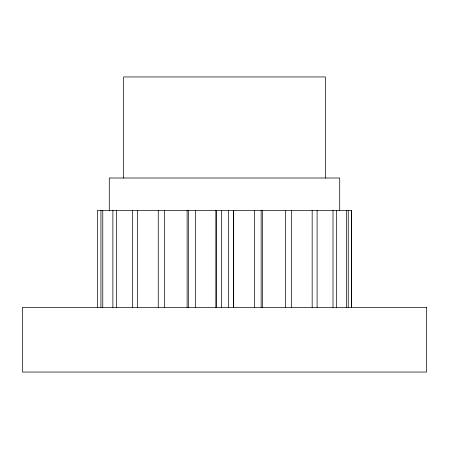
<?xml version="1.0" encoding="UTF-8"?>
<svg xmlns="http://www.w3.org/2000/svg" width="449" height="449" viewBox="0 0 449 449"><rect width="100%" height="100%" fill="white"/><g stroke="black" fill="none" stroke-linecap="round" stroke-linejoin="round"><path stroke-width="0.67" d="M351.589 307.374L351.589 210.351L97.411 210.351L97.427 307.374M351.573 210.351L351.573 307.374M348.244 210.351L348.244 307.374M346.454 210.351L346.454 307.374M339.713 210.351L339.713 178.012L109.287 178.012L109.287 210.351M336.486 210.351L336.486 307.374M333.006 210.351L333.006 307.374M325.418 178.012L325.418 76.947L123.582 76.947L123.582 178.012M317.101 210.351L317.101 307.374M312.167 210.351L312.167 307.374M291.401 210.351L291.401 307.374M285.351 210.351L285.351 307.374M262.558 210.351L262.558 307.374M261.138 210.351L261.138 307.374M254.387 210.351L254.387 307.374M233.688 210.351L233.688 307.374M233.463 210.351L233.463 307.374M228.384 210.351L228.384 307.374M221.391 210.351L221.391 307.374M216.194 210.351L216.194 307.374M215.986 210.351L215.986 307.374M195.366 210.351L195.366 307.374M188.602 210.351L188.602 307.374M187.121 210.351L187.121 307.374M164.328 210.351L164.328 307.374M158.261 210.351L158.261 307.374M137.394 210.351L137.394 307.374M132.433 210.351L132.433 307.374M116.398 210.351L116.398 307.374M112.879 210.351L112.879 307.374M102.765 210.351L102.765 307.374M100.935 210.351L100.935 307.374M426.55 307.374L22.45 307.374L22.45 372.053L426.55 372.053L426.55 307.374"/></g></svg>
